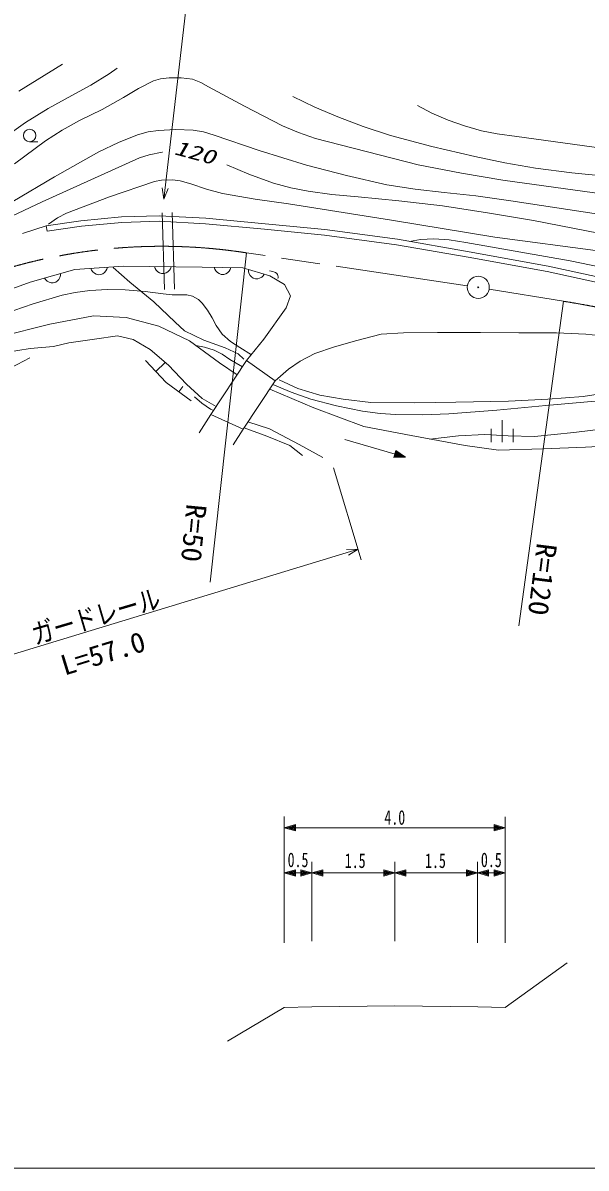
# Model space of a CAD drawing. Units: millimetres, scale not verified, with parts at other scales. Extents: x 40000 to 680000, y 20000 to 380000.
# Drawn here: x 213422 to 264412, y 205000 to 308658 of the extents above; entities that cross this region are included whole.
import ezdxf
from ezdxf.enums import TextEntityAlignment as Align

# ---------------------------------------------------------------- set-up
doc = ezdxf.new("R2010")
doc.units = ezdxf.units.MM
doc.header["$LTSCALE"] = 1000
doc.linetypes.add('CHAIN', pattern=[18.5, 12, -1.5, 3.5, -1.5])
for name, color, linetype, lineweight in [('M-BGD', 7, 'Continuous', 13), ('M-BMK', 2, 'CHAIN', 13), ('M-BMK-SRVR', 3, 'Continuous', 13), ('M-STR-HTXT', 7, 'Continuous', 13), ('M-TTL-BAND', 7, 'Continuous', 13)]:
    doc.layers.add(name, color=color, linetype=linetype, lineweight=lineweight)
doc.styles.add('ＭＳ ゴシック', font='')
doc.styles.get('ＭＳ ゴシック').set_extended_font_data('MS Gothic')

msp = doc.modelspace()

# ---------------------------------------------------------------- linework, layer by layer
at = {"layer": 'M-BGD'}
for p, q in [((214032, 297897), (214782, 297897)), ((226233, 284536), (226039, 291478)), ((227133, 284561), (226939, 291504)), ((213383, 289607), (215544, 290291)), ((215544, 290291), (218661, 290748)), ((215544, 290291), (215616, 289797)), ((215616, 289797), (218720, 290251)), ((218661, 290748), (222360, 291091)), ((218720, 290251), (222392, 290592)), ((222360, 291091), (225766, 291206)), ((222392, 290592), (225761, 290705)), ((225761, 290705), (229962, 290478)), ((225766, 291206), (229999, 290977)), ((229962, 290478), (235300, 289986)), ((229999, 290977), (235348, 290484)), ((235348, 290484), (240770, 289953)), ((235300, 289986), (240713, 289456)), ((240713, 289456), (247261, 288585)), ((240770, 289953), (247337, 289080)), ((247261, 288585), (253734, 287450)), ((247337, 289080), (253822, 287942)), ((253734, 287450), (260893, 286163)), ((253822, 287942), (260991, 286653)), ((214093, 285196), (218111, 286351)), ((218111, 286351), (222530, 286652)), ((219572, 286451), (219644, 286275)), ((219644, 286275), (219744, 286132)), ((219744, 286132), (219904, 285992)), ((220802, 286053), (220942, 286213)), ((220942, 286213), (221021, 286369)), ((221021, 286369), (221069, 286553)), ((221606, 286523), (223113, 285183)), ((222530, 286652), (229662, 286552)), ((225347, 286613), (225404, 286432)), ((225404, 286432), (225492, 286281)), ((225492, 286281), (225640, 286128)), ((225640, 286128), (225788, 286036)), ((226388, 286028), (226540, 286116)), ((226540, 286116), (226692, 286264)), ((226692, 286264), (226784, 286412)), ((226784, 286412), (226846, 286591)), ((229662, 286552), (233329, 286502)), ((230746, 286537), (230803, 286356)), ((230803, 286356), (230891, 286205)), ((230891, 286205), (231039, 286053)), ((231939, 286041), (232091, 286189)), ((232091, 286189), (232183, 286337)), ((232183, 286337), (232246, 286516)), ((233329, 286502), (235790, 285771)), ((233840, 286350), (233847, 286160)), ((233847, 286160), (233890, 285991)), ((235759, 286214), (236050, 286142)), ((236050, 286142), (236206, 286103)), ((236206, 286103), (236298, 286059)), ((260893, 286163), (266722, 284876)), ((260991, 286653), (266839, 285362)), ((209422, 283488), (214093, 285196)), ((215381, 285566), (215488, 285410)), ((215488, 285410), (215616, 285290)), ((215616, 285290), (215802, 285188)), ((215802, 285188), (215971, 285143)), ((215971, 285143), (216160, 285135)), ((216160, 285135), (216391, 285201)), ((216391, 285201), (216547, 285308)), ((216547, 285308), (216667, 285436)), ((216667, 285436), (216769, 285622)), ((216769, 285622), (216814, 285791)), ((216814, 285791), (216822, 285981)), ((219904, 285992), (220060, 285912)), ((220060, 285912), (220244, 285865)), ((220244, 285865), (220483, 285881)), ((220483, 285881), (220659, 285953)), ((220659, 285953), (220802, 286053)), ((223113, 285183), (225290, 283424)), ((225788, 286036), (225968, 285974)), ((225968, 285974), (226208, 285970)), ((226208, 285970), (226388, 286028)), ((231039, 286053), (231188, 285961)), ((231188, 285961), (231367, 285898)), ((231367, 285898), (231607, 285895)), ((231607, 285895), (231788, 285953)), ((231788, 285953), (231939, 286041)), ((233890, 285991), (233991, 285804)), ((233991, 285804), (234110, 285675)), ((234110, 285675), (234265, 285566)), ((234265, 285566), (234495, 285498)), ((234495, 285498), (234685, 285504)), ((234685, 285504), (234854, 285548)), ((234854, 285548), (235041, 285649)), ((235041, 285649), (235170, 285767)), ((235170, 285767), (235278, 285923)), ((235790, 285771), (237096, 284967)), ((236298, 286059), (236400, 285972)), ((236400, 285972), (236463, 285894)), ((236463, 285894), (236502, 285802)), ((236502, 285802), (236531, 285671)), ((236526, 285569), (236511, 285511)), ((236531, 285671), (236526, 285569)), ((237096, 284967), (237648, 283963)), ((225290, 283424), (227216, 281582)), ((237648, 283963), (237246, 282858)), ((215857, 281402), (219800, 282150)), ((219800, 282150), (222758, 281980)), ((222758, 281980), (225715, 281198)), ((237246, 282858), (235237, 280045)), ((211268, 280246), (215857, 281402)), ((225715, 281198), (228502, 279872)), ((227216, 281582), (228053, 280787)), ((219902, 280042), (217590, 279702)), ((221976, 280348), (219902, 280042)), ((223403, 280008), (221976, 280348)), ((224933, 279090), (223403, 280008)), ((228053, 280787), (229812, 279950)), ((229812, 279950), (231737, 279238)), ((235237, 280045), (233680, 278086)), ((241646, 279344), (243651, 279917)), ((243651, 279917), (245869, 280479)), ((245869, 280479), (247883, 280591)), ((247883, 280591), (250972, 280635)), ((250972, 280635), (254844, 280635)), ((254844, 280635), (258336, 280613)), ((258336, 280613), (261738, 280591)), ((261738, 280591), (264401, 280479)), ((264401, 280479), (267244, 280165)), ((214089, 279192), (211845, 278819)), ((216197, 279362), (214089, 279192)), ((217590, 279702), (216197, 279362)), ((226599, 277663), (224933, 279090)), ((228502, 279872), (231222, 277901)), ((231737, 279238), (232910, 278694)), ((239855, 278735), (241646, 279344)), ((214064, 278344), (209653, 276061)), ((226408, 276100), (224512, 278112)), ((225460, 277106), (226312, 277908)), ((233680, 278086), (230437, 273202)), ((231222, 277901), (232835, 276814)), ((232910, 278694), (233412, 278233)), ((236274, 276264), (233680, 278086)), ((237456, 277320), (238512, 278054)), ((238512, 278054), (239855, 278735)), ((228231, 275963), (226599, 277663)), ((236274, 276264), (237456, 277320)), ((228653, 274436), (226408, 276100)), ((227530, 275268), (227888, 275750)), ((229658, 274671), (228231, 275963)), ((233355, 271877), (236274, 276264)), ((236636, 276349), (238310, 275554)), ((235776, 275515), (239755, 273817)), ((238310, 275554), (240320, 274967)), ((240320, 274967), (242413, 274591)), ((260960, 274591), (264142, 274842)), ((264142, 274842), (268332, 275512)), ((230916, 273924), (229658, 274671)), ((239755, 273817), (244282, 272115)), ((242413, 274591), (244925, 274298)), ((244925, 274298), (248861, 274256)), ((248861, 274256), (252629, 274339)), ((252629, 274339), (257401, 274423)), ((257401, 274423), (260960, 274591)), ((230437, 273202), (229380, 271555)), ((230437, 273202), (233355, 271877)), ((256819, 272708), (256819, 270708)), ((232460, 270462), (233355, 271877)), ((233797, 272541), (235734, 271920)), ((235734, 271920), (238443, 270489)), ((244282, 272115), (248577, 271302)), ((255819, 271908), (255819, 270708)), ((257819, 271908), (257819, 270708)), ((242573, 270962), (248062, 269361)), ((248577, 271302), (253453, 270412)), ((238443, 270489), (240571, 269328)), ((247191, 269948), (247012, 269334)), ((247213, 269879), (247067, 269380)), ((247235, 269810), (247123, 269426)), ((247256, 269742), (247178, 269473)), ((248062, 269361), (247191, 269948)), ((247947, 269394), (247213, 269879)), ((247278, 269673), (247233, 269519)), ((247233, 269519), (247601, 269495)), ((247831, 269428), (247235, 269810)), ((247716, 269462), (247256, 269742)), ((247601, 269495), (247278, 269673)), ((247299, 269604), (247288, 269566)), ((247288, 269566), (247447, 269540)), ((247447, 269540), (247299, 269604)), ((253453, 270412), (256471, 269986)), ((256471, 269986), (260496, 270102)), ((260496, 270102), (264365, 270257)), ((264365, 270257), (269589, 270528)), ((247012, 269334), (248062, 269361)), ((247067, 269380), (247947, 269394)), ((247123, 269426), (247831, 269428)), ((247178, 269473), (247716, 269462)), ((257095, 219549), (262698, 223573)), ((237090, 219549), (231959, 216491)), ((237090, 219549), (239590, 219582)), ((239590, 219582), (247089, 219682)), ((247089, 219682), (254595, 219582)), ((257095, 219549), (254595, 219582))]:
    msp.add_line(p, q, dxfattribs=at)
for points in [[(213047, 302472), (216994, 304934)], [(211455, 298085), (213667, 299654), (215716, 300906), (217848, 302086), (219566, 303019), (221233, 304046), (221947, 304547)], [(212664, 295898), (215458, 297995), (216981, 298956), (218556, 299829), (220591, 300825), (222518, 301894), (223881, 302730), (225242, 303419), (225880, 303608), (226672, 303691), (227757, 303680), (228789, 303565), (229527, 303272), (230230, 302874), (233471, 301113), (236929, 299352), (238387, 298727), (239899, 298201), (249201, 295813), (253126, 295043), (256879, 294412), (266050, 293145)], [(237862, 301995), (239843, 301038), (241922, 300150), (244239, 299288), (246701, 298481), (250434, 297483), (254337, 296551), (257042, 295984), (259823, 295511), (263129, 295084), (266457, 294764)], [(249137, 301195), (250460, 300499), (251925, 299858), (253395, 299332), (254935, 298892), (256349, 298616), (258135, 298384), (267570, 297084), (270741, 296653), (273706, 296149), (276063, 295696), (278448, 295135), (280430, 294674), (282791, 294242), (283902, 294061)], [(212500, 292493), (216293, 294739), (220283, 296974), (222092, 297828), (223798, 298512), (224759, 298786), (225703, 298933), (227249, 299002), (228852, 298955), (229774, 298788), (230730, 298499), (234799, 297122), (239110, 295780), (242729, 294840), (246376, 294004), (248946, 293612), (251561, 293321), (254435, 293005), (257603, 292549), (266912, 291141)], [(196206, 281785), (199679, 283969), (203053, 286221), (204553, 287241), (206326, 288308), (215178, 292457), (223973, 296454), (224839, 296724), (226016, 296959), (226066, 296966)], [(231891, 295798), (233875, 294968), (236124, 294155), (237670, 293740), (239251, 293424), (241391, 293125), (243780, 292900), (247449, 292564), (251396, 292094), (255496, 291481), (259642, 290758), (269105, 288942)], [(215751, 290426), (216567, 291005), (217364, 291441), (221257, 292902), (225334, 294313), (225969, 294428), (226970, 294459), (227667, 294362), (228633, 294098), (230044, 293606), (231487, 293219), (234461, 292700), (237456, 292281), (246787, 290803), (256152, 289274), (265712, 288001)], [(248438, 288886), (249426, 289050), (250615, 289118), (252015, 289012), (253537, 288785), (262960, 287112), (266628, 286373)], [(211723, 282321), (214352, 283218), (216988, 284006), (218159, 284267), (219480, 284449), (221081, 284523), (222688, 284487), (224483, 284354), (226130, 284131), (226924, 284038), (227858, 284046), (228260, 284047), (228791, 283930), (229307, 283612), (229656, 283291), (230148, 282659), (230544, 281968), (230921, 281254), (231470, 280485), (232229, 279830), (233062, 279264), (234107, 278623)], [(229077, 279456), (229864, 279311), (230737, 279039), (231455, 278679), (232167, 278191), (233310, 277528)], [(236041, 275913), (237705, 275223), (239486, 274606), (241816, 274011), (244183, 273515), (245769, 273297), (247192, 273200), (249594, 273193), (251986, 273287), (256326, 273596), (260766, 274013), (270392, 274884), (272355, 275128), (274522, 275509), (278864, 276468)], [(228967, 274816), (229620, 274245), (230414, 273704), (230676, 273563)], [(233447, 272015), (235506, 271264), (237585, 270393), (238728, 269512)], [(250264, 270994), (252849, 271268), (255256, 271416), (257348, 271273), (259727, 271228), (263300, 271575), (266738, 272018)]]:
    msp.add_lwpolyline(points, dxfattribs=at)
msp.add_circle((214032, 298467), 570, dxfattribs=at)
at = {"layer": 'M-BMK'}
for p, q in [((253658, 284872), (233651, 287847)), ((262378, 283463), (255634, 284564))]:
    msp.add_line(p, q, dxfattribs=at)
for centre, radius, start, end in [((225986, 238438), 50000, 81.18112, 127.30399), ((242988, 165040), 120000, 68.72303, 80.70135)]:
    msp.add_arc(centre, radius, start, end, dxfattribs=at)
at = {"layer": 'M-BMK-SRVR'}
for radius in [1000, 40]:
    msp.add_circle((254647, 284725), radius, dxfattribs=at)
at = {"layer": 'M-STR-HTXT'}
for p, q in [((226188, 292716), (228336, 311246)), ((226188, 292716), (226025, 293742)), ((226581, 293677), (226188, 292716)), ((233651, 287847), (230374, 258030)), ((258310, 254085), (262378, 283463)), ((244061, 260071), (241528, 268382)), ((195910, 246442), (243769, 261028)), ((242731, 261004), (243769, 261028)), ((243769, 261028), (242894, 260469)), ((237091, 225404), (237091, 236812)), ((257089, 236807), (257089, 225399)), ((237090, 235809), (238090, 236089)), ((238090, 235529), (237090, 235809)), ((237091, 235812), (238091, 236092)), ((238091, 235532), (237091, 235812)), ((237091, 235807), (257089, 235807)), ((237370, 235809), (238050, 236009)), ((238050, 235609), (237370, 235809)), ((237371, 235812), (238051, 236012)), ((238051, 235612), (237371, 235812)), ((237530, 235809), (238010, 235929)), ((238010, 235689), (237530, 235809)), ((237531, 235812), (238011, 235932)), ((238011, 235692), (237531, 235812)), ((237770, 235809), (237970, 235849)), ((237970, 235769), (237770, 235809)), ((237771, 235812), (237971, 235852)), ((237971, 235772), (237771, 235812)), ((237970, 235849), (237970, 235769)), ((237971, 235852), (237971, 235772)), ((238010, 235929), (238010, 235689)), ((238011, 235932), (238011, 235692)), ((238050, 236009), (238050, 235609)), ((238051, 236012), (238051, 235612)), ((238090, 236089), (238090, 235529)), ((238091, 236092), (238091, 235532)), ((256089, 235527), (256089, 236087)), ((256089, 236087), (257089, 235807)), ((257089, 235807), (256089, 235527)), ((256129, 235607), (256129, 236007)), ((256129, 236007), (256809, 235807)), ((256809, 235807), (256129, 235607)), ((256169, 235687), (256169, 235927)), ((256169, 235927), (256649, 235807)), ((256649, 235807), (256169, 235687)), ((256209, 235767), (256209, 235847)), ((256209, 235847), (256409, 235807)), ((256409, 235807), (256209, 235767)), ((239590, 232714), (239590, 225550)), ((247089, 232712), (247089, 225550)), ((254589, 232712), (254589, 225399)), ((257089, 232712), (257089, 225550)), ((237090, 231714), (238090, 231994)), ((238090, 231434), (237090, 231714)), ((237090, 231714), (239590, 231714)), ((237091, 231716), (238091, 231996)), ((238091, 231436), (237091, 231716)), ((237370, 231714), (238050, 231914)), ((238050, 231514), (237370, 231714)), ((237371, 231716), (238051, 231916)), ((238051, 231516), (237371, 231716)), ((237530, 231714), (238010, 231834)), ((238010, 231594), (237530, 231714)), ((237531, 231716), (238011, 231836)), ((238011, 231596), (237531, 231716)), ((237770, 231714), (237970, 231754)), ((237970, 231674), (237770, 231714)), ((237771, 231716), (237971, 231756)), ((237971, 231676), (237771, 231716)), ((237970, 231754), (237970, 231674)), ((237971, 231756), (237971, 231676)), ((238010, 231834), (238010, 231594)), ((238011, 231836), (238011, 231596)), ((238050, 231914), (238050, 231514)), ((238051, 231916), (238051, 231516)), ((238090, 231994), (238090, 231434)), ((238091, 231996), (238091, 231436)), ((238590, 231434), (238590, 231994)), ((238590, 231994), (239590, 231714)), ((239590, 231714), (238590, 231434)), ((238630, 231514), (238630, 231914)), ((238630, 231914), (239310, 231714)), ((239310, 231714), (238630, 231514)), ((238670, 231594), (238670, 231834)), ((238670, 231834), (239150, 231714)), ((239150, 231714), (238670, 231594)), ((238710, 231674), (238710, 231754)), ((238710, 231754), (238910, 231714)), ((238910, 231714), (238710, 231674)), ((239590, 231714), (240590, 231994)), ((240590, 231434), (239590, 231714)), ((239590, 231712), (247089, 231712)), ((239870, 231714), (240550, 231914)), ((240550, 231514), (239870, 231714)), ((240030, 231714), (240510, 231834)), ((240510, 231594), (240030, 231714)), ((240270, 231714), (240470, 231754)), ((240470, 231674), (240270, 231714)), ((240470, 231754), (240470, 231674)), ((240510, 231834), (240510, 231594)), ((240550, 231914), (240550, 231514)), ((240590, 231994), (240590, 231434)), ((246089, 231432), (246089, 231992)), ((246089, 231992), (247089, 231712)), ((247089, 231712), (246089, 231432)), ((246129, 231512), (246129, 231912)), ((246129, 231912), (246809, 231712)), ((246809, 231712), (246129, 231512)), ((246169, 231592), (246169, 231832)), ((246169, 231832), (246649, 231712)), ((246649, 231712), (246169, 231592)), ((246209, 231672), (246209, 231752)), ((246209, 231752), (246409, 231712)), ((246409, 231712), (246209, 231672)), ((247089, 231712), (248089, 231992)), ((248089, 231432), (247089, 231712)), ((254589, 231712), (247089, 231712)), ((247369, 231712), (248049, 231912)), ((248049, 231512), (247369, 231712)), ((247529, 231712), (248009, 231832)), ((248009, 231592), (247529, 231712)), ((247769, 231712), (247969, 231752)), ((247969, 231672), (247769, 231712)), ((247969, 231752), (247969, 231672)), ((248009, 231832), (248009, 231592)), ((248049, 231912), (248049, 231512)), ((248089, 231992), (248089, 231432)), ((253589, 231432), (253589, 231992)), ((253589, 231992), (254589, 231712)), ((254589, 231712), (253589, 231432)), ((253629, 231512), (253629, 231912)), ((253629, 231912), (254309, 231712)), ((254309, 231712), (253629, 231512)), ((253669, 231592), (253669, 231832)), ((253669, 231832), (254149, 231712)), ((254149, 231712), (253669, 231592)), ((253709, 231672), (253709, 231752)), ((253709, 231752), (253909, 231712)), ((253909, 231712), (253709, 231672)), ((254589, 231712), (255589, 231992)), ((255589, 231432), (254589, 231712)), ((254589, 231712), (257089, 231712)), ((254869, 231712), (255549, 231912)), ((255549, 231512), (254869, 231712)), ((255029, 231712), (255509, 231832)), ((255509, 231592), (255029, 231712)), ((255269, 231712), (255469, 231752)), ((255469, 231672), (255269, 231712)), ((255469, 231752), (255469, 231672)), ((255509, 231832), (255509, 231592)), ((255549, 231912), (255549, 231512)), ((255589, 231992), (255589, 231432)), ((256089, 231432), (256089, 231992)), ((256089, 231992), (257089, 231712)), ((257089, 231712), (256089, 231432)), ((256129, 231512), (256129, 231912)), ((256129, 231912), (256809, 231712)), ((256809, 231712), (256129, 231512)), ((256169, 231592), (256169, 231832)), ((256169, 231832), (256649, 231712)), ((256649, 231712), (256169, 231592)), ((256209, 231672), (256209, 231752)), ((256209, 231752), (256409, 231712)), ((256409, 231712), (256209, 231672))]:
    msp.add_line(p, q, dxfattribs=at)
at = {"layer": 'M-TTL-BAND'}
msp.add_line((40000, 205000), (579000, 205000), dxfattribs=at)

# ---------------------------------------------------------------- texts
at = {"layer": 'M-BGD', "style": 'ＭＳ ゴシック', "oblique": 15, "width": 1.4}
msp.add_text('120', height=1320, rotation=345, dxfattribs=at).set_placement((226919, 296407), align=Align.BOTTOM_LEFT)
at = {"layer": 'M-STR-HTXT', "style": 'ＭＳ ゴシック'}
for s, rotation, width, p in [('R=50', 264.5, 1.05, (227696, 265225)), ('R=120', 262.8, 1.05, (259422, 261714)), ('ガードレール', 16.5, 0.8, (214694, 251839)), ('L=57.0', 17, 1.05, (217343, 249045))]:
    msp.add_text(s, height=1833, rotation=rotation, dxfattribs=dict(at, width=width)).set_placement(p, align=Align.BOTTOM_LEFT)
at = {"layer": 'M-STR-HTXT', "style": 'ＭＳ ゴシック', "width": 0.7}
for s, p in [('4.0', (246149, 235686)), ('0.5', (237388, 231850)), ('1.5', (242564, 231772)), ('1.5', (249831, 231772)), ('0.5', (254887, 231848))]:
    msp.add_text(s, height=1320, dxfattribs=at).set_placement(p, align=Align.BOTTOM_LEFT)

doc.saveas('drawing.dxf')
